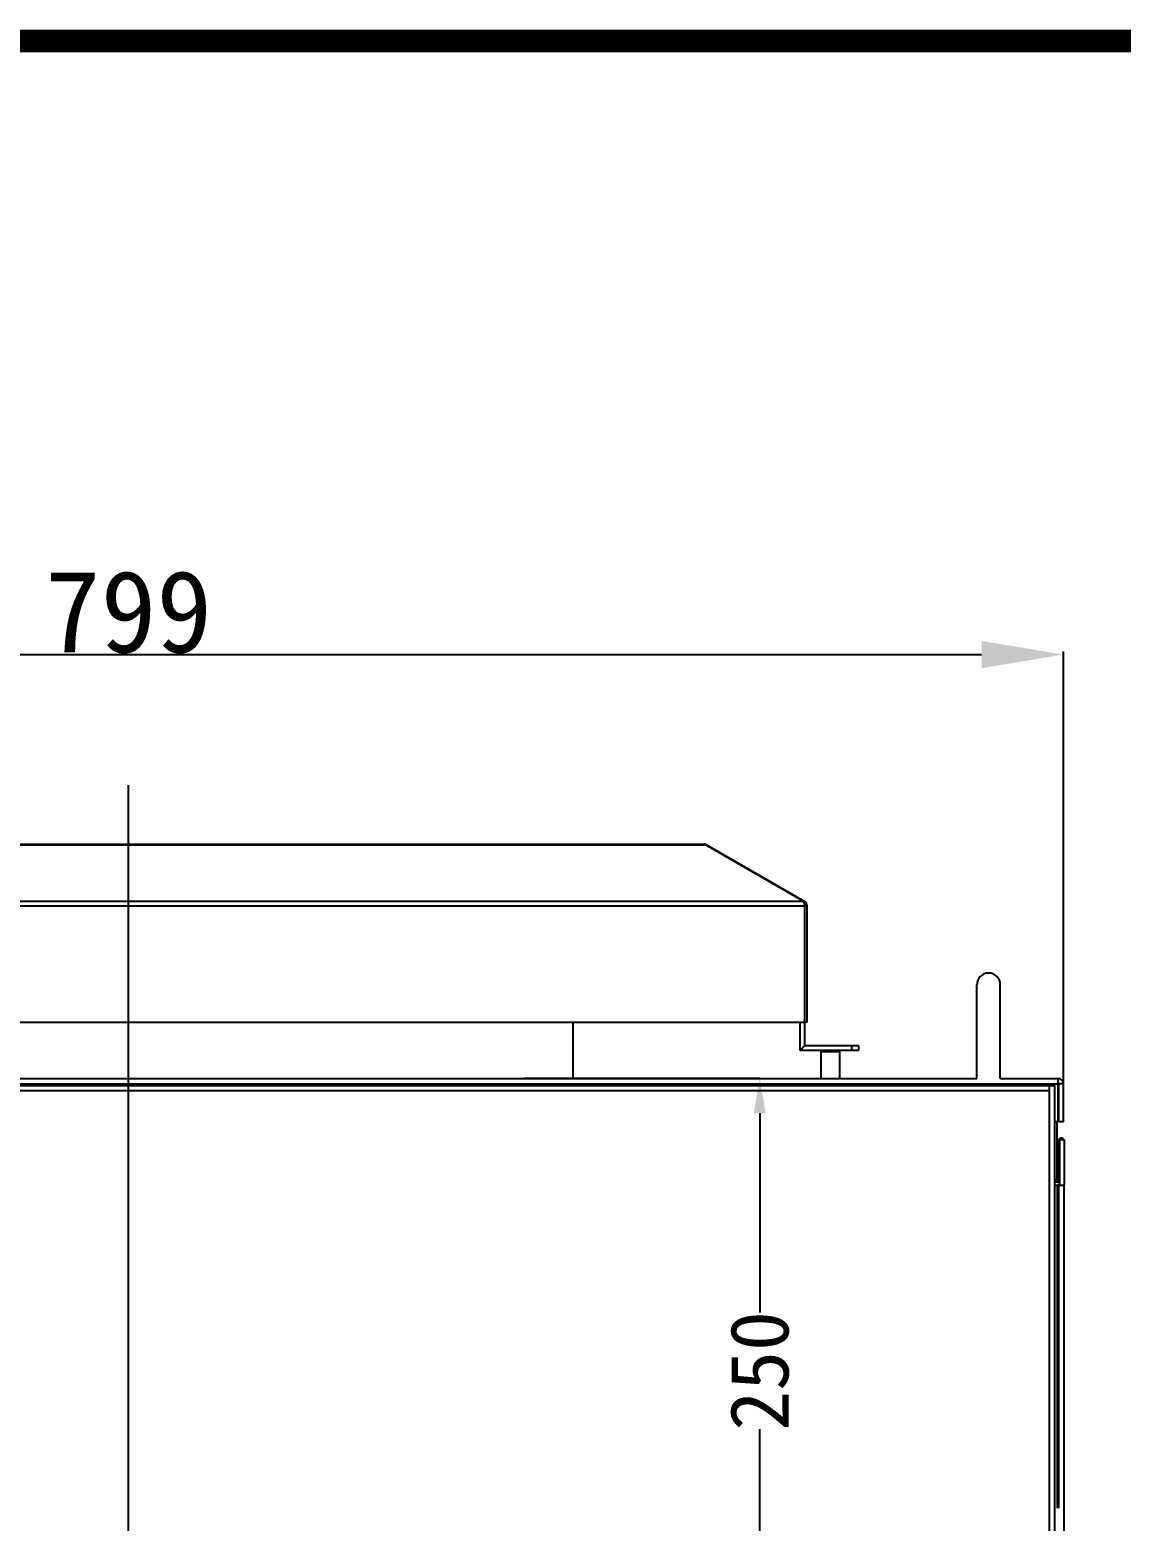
# Model space of a CAD drawing. Extents: x 81444 to 119867, y -54816 to -29062.
# Drawn here: x 82429 to 82895, y -38805 to -38168 of the extents above; entities that cross this region are included whole.
import ezdxf
from ezdxf.enums import TextEntityAlignment as Align
from ezdxf.lldxf.tags import DXFTag

# ---------------------------------------------------------------- set-up
doc = ezdxf.new("R2010")
doc.units = 0
doc.header["$LTSCALE"] = 100
doc.header["$MEASUREMENT"] = 0
doc.layers.add('t', color=1, linetype='Continuous')
doc.layers.add('细实线', color=7, linetype='Continuous', lineweight=20)
doc.styles.get("Standard").update_dxf_attribs({"font": ''})
doc.styles.get('Standard').set_extended_font_data('SimSun')
tags = doc.linetypes.add('CENTER', pattern=[2, 1.25, -0.25, 0.25, -0.25]).pattern_tags.tags
tags[10:11] = [DXFTag(74, 4), DXFTag(75, 0), DXFTag(340, '0'), DXFTag(46, 1.0), DXFTag(50, 0.0), DXFTag(44, 0.0), DXFTag(45, 0.0)]
tags[8:9] = [DXFTag(74, 4), DXFTag(75, 0), DXFTag(340, '0'), DXFTag(46, 1.0), DXFTag(50, 0.0), DXFTag(44, 0.0), DXFTag(45, 0.0)]
tags[6:7] = [DXFTag(74, 4), DXFTag(75, 0), DXFTag(340, '0'), DXFTag(46, 1.0), DXFTag(50, 0.0), DXFTag(44, 0.0), DXFTag(45, 0.0)]
tags[4:5] = [DXFTag(74, 4), DXFTag(75, 0), DXFTag(340, '0'), DXFTag(46, 1.0), DXFTag(50, 0.0), DXFTag(44, 0.0), DXFTag(45, 0.0)]
doc.dimstyles.new('ISO-25', dxfattribs={"dimtxt": 35, "dimasz": 35, "dimexe": 1.25, "dimexo": 0.625, "dimtad": 1, "dimtoh": 1, "dimdec": 0, "dimtxsty": 'Standard', "dimcen": 2.5, "dimadec": 0, "dimazin": 0, "dimtfac": 1, "dimtdec": 0, "dimtmove": 0, "dimatfit": 3, "dimfxl": 0, "dimarcsym": 0})
doc.dimstyles.new('STANDARD$0', dxfattribs={"dimtxt": 25, "dimasz": 15, "dimexe": 0.18, "dimexo": 0.0625, "dimgap": 0.09, "dimtad": 0, "dimdec": 0, "dimzin": 0, "dimdsep": 46, "dimtxsty": 'Standard', "dimcen": 0.09, "dimadec": 0, "dimazin": 0, "dimtfac": 1, "dimtdec": 0, "dimtofl": 0, "dimtmove": 0, "dimatfit": 3, "dimfxl": 0, "dimtolj": 1, "dimtzin": 0, "dimarcsym": 0})

# ---------------------------------------------------------------- blocks, each defined once
blk = doc.blocks.new('*D101')
at = {"color": 0, "lineweight": -2}
for p, q in [((82071.93, -38614.88), (82071.93, -38433.29)), ((82106.93, -38434.54), (82835.69, -38434.54)), ((82870.69, -38617.18), (82870.69, -38433.29))]:
    blk.add_line(p, q, dxfattribs=at)
at = {"color": 0}
for points in [[(82106.93, -38428.71), (82106.93, -38440.38), (82071.93, -38434.54)], [(82835.69, -38440.38), (82835.69, -38428.71), (82870.69, -38434.54)]]:
    blk.add_solid(points, dxfattribs=at)
at = {"layer": 'Defpoints', "color": 0}
for p in [(82870.69, -38434.54), (82071.93, -38615.5), (82870.69, -38617.8)]:
    blk.add_point(p, dxfattribs=at)
at = {"color": 0, "insert": (82471.31, -38416.42), "char_height": 35, "attachment_point": 5}
blk.add_mtext('799', dxfattribs=at)
blk = doc.blocks.new('*D99')
at = {"layer": 'Defpoints', "color": 0}
for p in [(82640.08, -38615.34), (82740.95, -38615.34), (82640.08, -38865.34)]:
    blk.add_point(p, dxfattribs=at)
at = {"layer": '细实线', "color": 0, "lineweight": -2}
for p, q in [((82640.14, -38615.34), (82741.13, -38615.34)), ((82740.95, -38630.34), (82740.95, -38715.39)), ((82740.95, -38850.34), (82740.95, -38765.29)), ((82640.14, -38865.34), (82741.13, -38865.34))]:
    blk.add_line(p, q, dxfattribs=at)
at = {"layer": '细实线', "color": 0}
for points in [[(82743.45, -38630.34), (82738.45, -38630.34), (82740.95, -38615.34)], [(82738.45, -38850.34), (82743.45, -38850.34), (82740.95, -38865.34)]]:
    blk.add_solid(points, dxfattribs=at)
at = {"layer": '细实线', "color": 0, "insert": (82740.95, -38740.34), "char_height": 25, "attachment_point": 5, "rotation": 90}
blk.add_mtext('\\A1;250', dxfattribs=at)
blk = doc.blocks.new('图框')
at = {"layer": 't', "color": 7, "const_width": 9.62}
blk.add_lwpolyline([(4115.64, -3151.58), (4115.64, 0), (0, 0), (0, -3151.58)], close=True, dxfattribs=at)
at = {"color": 7, "flags": 8}
for tag, p, height in [('DWG.NAME:', (1381.64, -2910.38), 25), ('PROJECTNAME:', (3125.48, -2912.81), 24), ('PROJECTNAME：', (3339.11, -2913.11), 25), ('DWG.NO.:', (3128.19, -3030.4), 24), ('图纸编号', (3315.36, -3052.4), 24), ('FILENO.:', (3128.67, -3106.1), 24), ('文档号', (3317.73, -3124.13), 24)]:
    blk.add_attdef(tag, p, '', height=height, dxfattribs=at)
for tag, p in [('图纸名称:', (1377.81, -2965.92)), ('项目名称：', (3121.56, -2984.31)), ('项目名称：', (3325.04, -2984.31))]:
    blk.add_attdef(tag, text='', height=25, dxfattribs=at).set_placement(p, align=Align.BOTTOM_LEFT)
for tag, height, p in [('RENLIU', 24, (698.19, -2950.38)), ('SHUFENWANG', 24, (885.79, -2950.38)), ('FANGHOU', 24, (1069.73, -2950.38)), ('DANDANLI', 24, (1250.02, -2950.38)), ('设计时间', 23, (213.87, -2974.88)), ('A', 23, (59.9, -2974.88)), ('刘仁', 23, (698.19, -3002.19)), ('王姝芬', 23, (885.79, -3002.19)), ('侯方', 23, (1069.73, -3002.19)), ('李丹丹', 23, (1250.02, -3002.19)), ('#10STATIONONTROLCABINETCOVER', 30, (1777.9, -3017.18)), ('PAGEXOFX', 24, (3953.71, -3039.08)), ('REV.', 24, (59.38, -3063.05)), ('DATE', 24, (208.91, -3063.05)), ('DESCRIPTION', 24, (451.72, -3063.05)), ('PREPARED', 24, (698.19, -3063.05)), ('CHECKED', 24, (885.79, -3063.05)), ('SIGNED', 24, (1069.73, -3063.05)), ('APPROVED', 24, (1250.02, -3063.05)), ('图纸名称', 30, (1777.9, -3094.7)), ('第几页共几页', 24, (3953.71, -3114.08))]:
    blk.add_attdef(tag, text='', height=height, dxfattribs=at).set_placement(p, align=Align.MIDDLE)
at = {"color": 7, "width": 0.8, "flags": 8}
blk.add_attdef('HANGZHOUHOLLYSYSAUTOMATIONCO.,LTD.', text='', height=24, dxfattribs=at).set_placement((2770.08, -3045.71), align=Align.MIDDLE)

msp = doc.modelspace()

# ---------------------------------------------------------------- linework, layer by layer
at = {"color": 1, "linetype": 'CENTER'}
msp.add_line((82471.19, -38490.36), (82471.19, -40734.12), dxfattribs=at)
at = {"color": 7, "linetype": 'Continuous'}
for p, q in [((82224.48, -38515.8), (82717.9, -38515.8)), ((82225.08, -38515.5), (82717.3, -38515.5)), ((82717.9, -38515.8), (82759.59, -38539.87)), ((82718.4, -38515.8), (82718.27, -38516.01)), ((82718.4, -38515.8), (82760.09, -38539.87)), ((82182.19, -38541.77), (82760.19, -38541.77)), ((82182.79, -38539.87), (82759.59, -38539.87)), ((82760.09, -38539.87), (82759.79, -38540.38)), ((82760.19, -38591.5), (82760.19, -38541.77)), ((82761.19, -38541.77), (82760.19, -38541.77)), ((82761.19, -38591.5), (82761.19, -38541.77)), ((82833.69, -38615.5), (82833.69, -38575.5)), ((82843.69, -38615.5), (82843.69, -38575.5)), ((82182.19, -38591.5), (82760.19, -38591.5)), ((82661.19, -38615.5), (82661.19, -38591.5)), ((82758.19, -38603.5), (82758.19, -38591.5)), ((82760.19, -38601.5), (82760.19, -38591.5)), ((82761.19, -38591.5), (82760.19, -38591.5)), ((82758.19, -38603.5), (82760.19, -38601.5)), ((82783.19, -38603.5), (82758.19, -38603.5)), ((82760.19, -38601.5), (82783.19, -38601.5)), ((82767.69, -38603.5), (82767.19, -38604)), ((82767.19, -38615.5), (82767.19, -38604)), ((82767.19, -38604), (82775.19, -38604)), ((82774.69, -38603.5), (82775.19, -38604)), ((82775.19, -38615.5), (82775.19, -38604)), ((82780.19, -38601.5), (82780.19, -38603.5)), ((82783.19, -38601.5), (82783.19, -38603.5)), ((82073.99, -38617.8), (82868.39, -38617.8)), ((82074.99, -38618.5), (82866.99, -38618.5)), ((82109.29, -38615.5), (82833.69, -38615.5)), ((82843.69, -38615.5), (82868.39, -38615.5)), ((82864.69, -40593.5), (82864.69, -38618.5)), ((82866.99, -40593.5), (82866.99, -38618.5)), ((82868.39, -38634), (82868.39, -38615.5)), ((82868.69, -38634), (82868.69, -38617.8)), ((82870.69, -38617.8), (82868.69, -38617.8)), ((82870.69, -38634), (82870.69, -38617.8)), ((82864.69, -38620.8), (82077.29, -38620.8)), ((82868.39, -38634), (82866.99, -38634)), ((82867.99, -38658.6), (82867.99, -38634)), ((82870.69, -38634), (82868.69, -38634)), ((82868.59, -38658.1), (82868.59, -38642.2)), ((82868.59, -38642.2), (82868.99, -38642.2)), ((82868.99, -38641.5), (82868.99, -38661)), ((82868.99, -38641.5), (82870.99, -38641.5)), ((82870.99, -38641.5), (82870.99, -38661)), ((82866.99, -38658.6), (82868.09, -38658.6)), ((82868.99, -38659.8), (82866.99, -38659.8)), ((82866.99, -38661), (82868.09, -38661)), ((82868.09, -38658.6), (82868.09, -38659.8)), ((82868.09, -38799), (82868.09, -38661)), ((82868.59, -38661), (82868.09, -38661)), ((82868.59, -38658.1), (82868.99, -38658.1)), ((82868.59, -38661), (82868.59, -38799)), ((82868.59, -38661), (82870.99, -38661)), ((82870.99, -40573), (82870.99, -38661))]:
    msp.add_line(p, q, dxfattribs=at)
for centre, radius, start, end in [((82717.3, -38517.7), 2.2, 60, 90), ((82732.9, -38548.52), 28.1, 15.01102, 15.48387), ((82758.99, -38541.77), 2.2, 0, 60), ((82838.69, -38575.5), 5, 0, 180), ((82868.39, -38617.8), 2.3, 0, 90), ((82868.39, -38617.8), 0.3, 0, 90), ((82869.79, -38642.2), 1.2, 32.72727, 180), ((82868.09, -38658.1), 0.5, 270, 0), ((82868.09, -38658.1), 1.7, 270, 302.25947)]:
    msp.add_arc(centre, radius, start, end, dxfattribs=at)
for points, start_tangent, end_tangent in [([(82717.5, -38515.53), (82717.3, -38515.5)], (-0.949224, 0.3146), (-1, 0)), ([(82717.7, -38515.63), (82717.5, -38515.53)], (-0.835895, 0.548889), (-0.949224, 0.3146)), ([(82717.9, -38515.8), (82717.7, -38515.63)], (-0.721412, 0.692506), (-0.835895, 0.548889)), ([(82759.59, -38539.87), (82759.79, -38540.36)], (0.461961, -0.8869), (0.319262, -0.947666)), ([(82759.79, -38540.36), (82759.99, -38541.02)], (0.319262, -0.947666), (0.267211, -0.963638)), ([(82760.05, -38541.24), (82760.19, -38541.77)], (0.259249, -0.96581), (0.252028, -0.96772))]:
    msp.add_spline(points, degree=3, dxfattribs=dict(at, start_tangent=start_tangent, end_tangent=end_tangent))

# ---------------------------------------------------------------- block references
at = {"color": 1}
msp.add_blockref('图框', (81494.13, -38172.65), dxfattribs=at)

# ---------------------------------------------------------------- dimensions: what is measured, and where the dimension line sits
at = {"color": 3}
dim = msp.add_linear_dim(base=(82870.69, -38434.54), p1=(82071.93, -38615.5), p2=(82870.69, -38617.8), dimstyle='ISO-25', dxfattribs=at)
dim.commit()
dim.dimension.update_dxf_attribs({"geometry": '*D101', "text_midpoint": (82471.31, -38416.42)})
at = {"layer": '细实线', "color": 3}
dim = msp.add_linear_dim(base=(82740.95, -38615.34), p1=(82640.08, -38865.34), p2=(82640.08, -38615.34), angle=90, dimstyle='STANDARD$0', dxfattribs=at)
dim.commit()
dim.dimension.update_dxf_attribs({"geometry": '*D99', "text_midpoint": (82740.95, -38740.34)})

doc.saveas('drawing.dxf')
